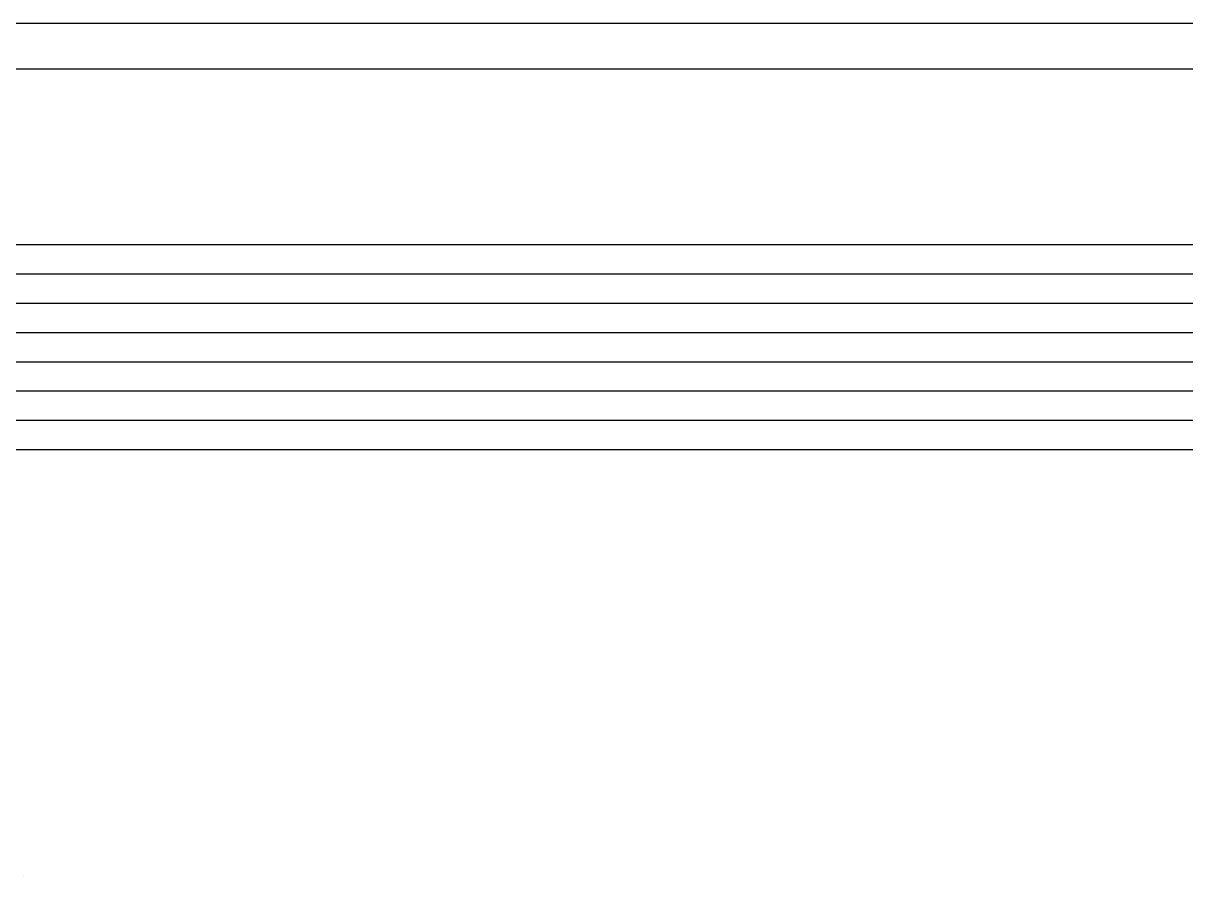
# Model space of a CAD drawing. Header units: millimetres. Extents: x -5247 to 64230, y -16204 to 29599.
# Drawn here: x 55489 to 56759, y 22173 to 23104 of the extents above; entities that cross this region are included whole.
import ezdxf

# ---------------------------------------------------------------- set-up
doc = ezdxf.new("R2010")
doc.units = ezdxf.units.MM
doc.layers.add('Вспомогательный трубопровод гипохлорита натрия', color=211, linetype='Continuous', lineweight=30)
doc.layers.add('Трубопровод рабочего раствора гипохлорита натрия', color=30, linetype='Continuous', lineweight=30)
doc.layers.add('ОВиК и Водоснабжение', color=4, linetype='Continuous')

msp = doc.modelspace()

# ---------------------------------------------------------------- linework, layer by layer
at = {"layer": 'Вспомогательный трубопровод гипохлорита натрия'}
msp.add_lwpolyline([(58062.154, 23054.287), (53815.945, 23054.287), (53815.945, 23104.287), (58062.154, 23104.287)], dxfattribs=at)
at = {"layer": 'ОВиК и Водоснабжение'}
msp.add_lwpolyline([(55489.23, 22173.204), (55489.23, 22173.204)], close=True, dxfattribs=at)
at = {"layer": 'Трубопровод рабочего раствора гипохлорита натрия'}
for points in [[(53937.164, 22862.643), (58049.654, 22862.643)], [(53937.164, 22830.643), (58049.654, 22830.643)], [(53937.164, 22798.643), (58049.654, 22798.643)], [(53937.164, 22766.643), (58049.654, 22766.643)], [(53937.164, 22734.643), (58049.654, 22734.643)], [(53937.164, 22702.643), (58049.654, 22702.643)], [(53937.164, 22670.643), (58049.654, 22670.643)], [(53937.164, 22638.643), (58049.654, 22638.643)]]:
    msp.add_lwpolyline(points, dxfattribs=at)

doc.saveas('drawing.dxf')
